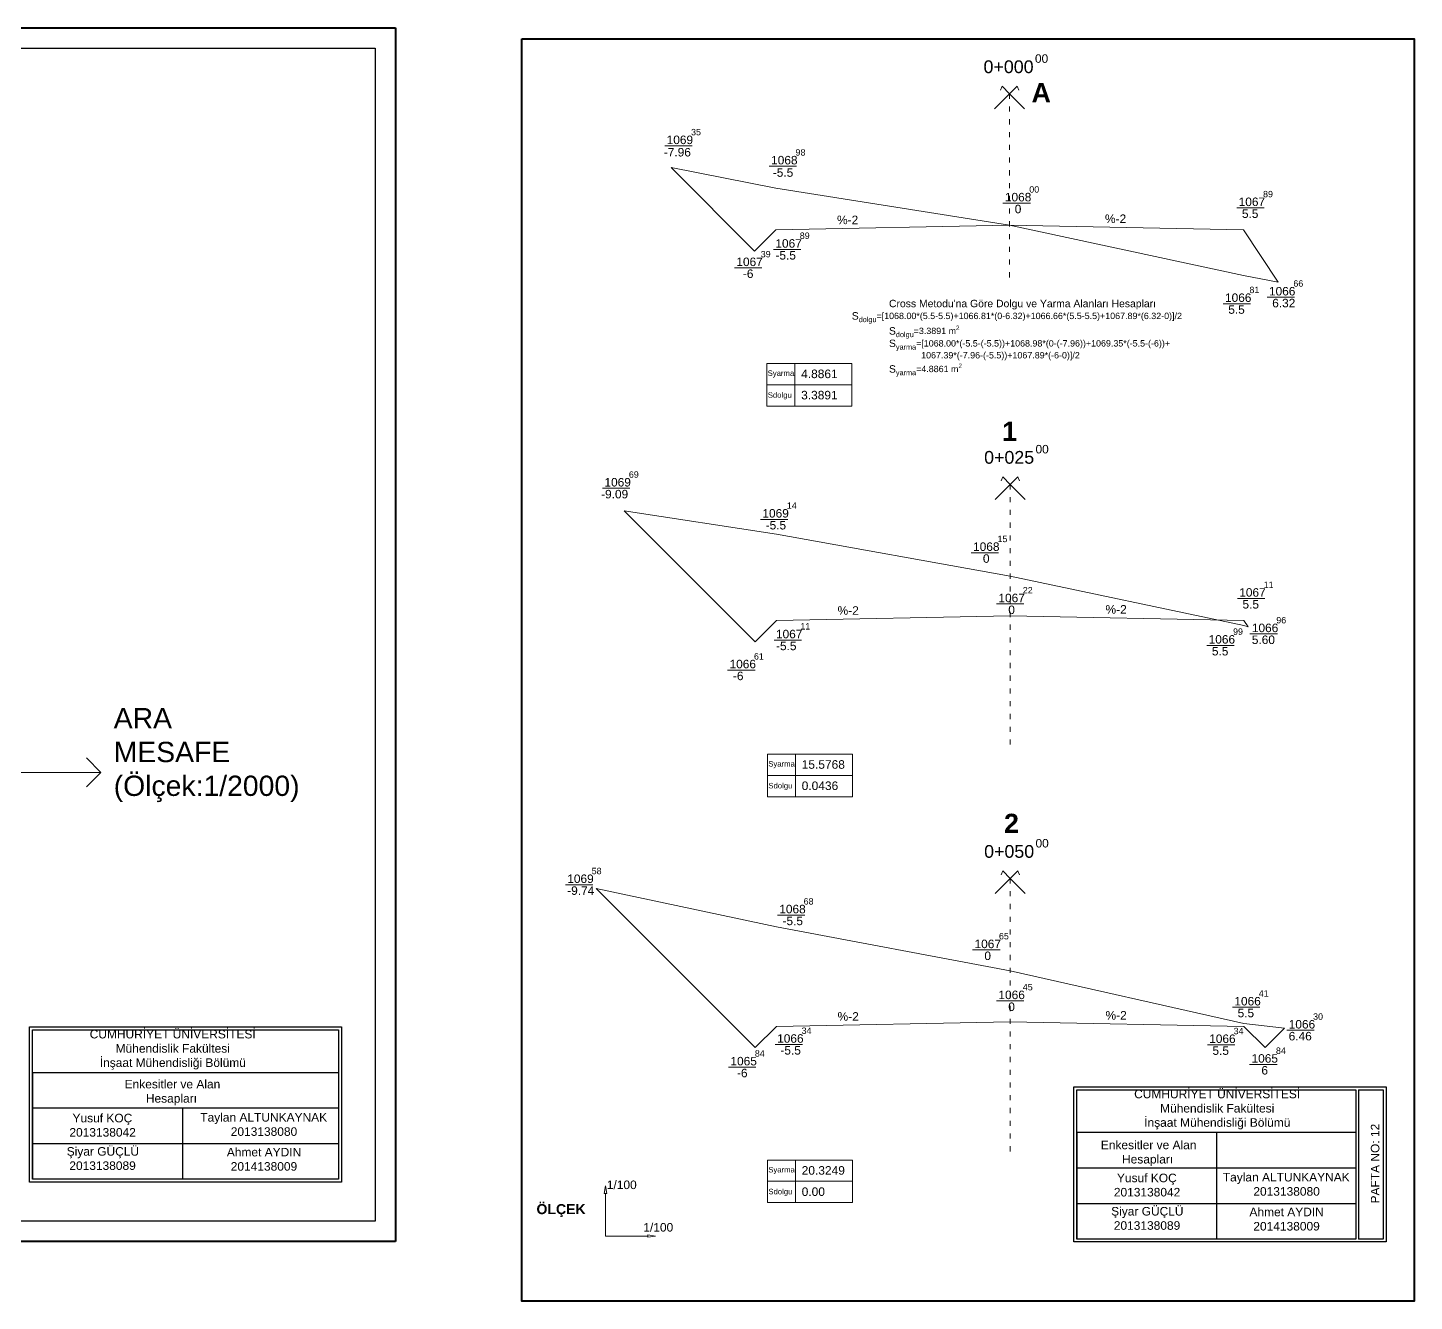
# Model space of a CAD drawing. Header units: millimetres. Extents: x 19067981 to 38137102, y 2652003 to 2652615.
# Drawn here: x 19068457.65 to 19068490.28, y 2652463.69 to 2652493.65 of the extents above; entities that cross this region are included whole.
import ezdxf

# ---------------------------------------------------------------- set-up
doc = ezdxf.new("R2010")
doc.units = ezdxf.units.MM
doc.linetypes.add('ACAD_ISO03W100', pattern=[30, 12, -18])
doc.layers.add('D.K Kesit No', color=93, linetype='Continuous', lineweight=9)
doc.layers.add('düşey kurp', color=92, linetype='Continuous')
doc.styles.get("Standard").update_dxf_attribs({"font": 'arial.ttf'})

msp = doc.modelspace()

# ---------------------------------------------------------------- linework, layer by layer
at = {"color": 0, "lineweight": 40, "ltscale": 0.2}
for p, q in [((19068424.307, 2652493.651), (19068466.307, 2652493.651)), ((19068466.307, 2652493.651), (19068466.307, 2652465.097)), ((19068466.307, 2652465.097), (19068424.307, 2652465.097))]:
    msp.add_line(p, q, dxfattribs=at)
at = {"color": 0, "lineweight": 25, "ltscale": 0.2}
for p, q in [((19068424.785, 2652493.173), (19068465.83, 2652493.173)), ((19068465.83, 2652493.173), (19068465.83, 2652465.574)), ((19068457.763, 2652469.074), (19068464.963, 2652469.074)), ((19068457.763, 2652469.074), (19068457.763, 2652468.674)), ((19068457.763, 2652469.074), (19068457.763, 2652466.56)), ((19068457.763, 2652468.236), (19068464.963, 2652468.236)), ((19068461.297, 2652468.236), (19068461.297, 2652466.56)), ((19068482.336, 2652467.666), (19068488.902, 2652467.666)), ((19068482.336, 2652467.666), (19068482.336, 2652467.266)), ((19068482.336, 2652467.666), (19068482.336, 2652465.152)), ((19068485.619, 2652467.666), (19068485.619, 2652465.152)), ((19068457.763, 2652467.398), (19068464.963, 2652467.398)), ((19068482.336, 2652466.828), (19068488.902, 2652466.828)), ((19068482.336, 2652465.99), (19068488.902, 2652465.99)), ((19068465.83, 2652465.574), (19068424.785, 2652465.574))]:
    msp.add_line(p, q, dxfattribs=at)
at = {"linetype": 'ACAD_ISO03W100', "lineweight": 5, "ltscale": 0.01}
for p, q in [((19068480.756, 2652492.097), (19068480.756, 2652487.728)), ((19068480.769, 2652482.907), (19068480.769, 2652476.724)), ((19068480.769, 2652473.636), (19068480.769, 2652467.175))]:
    msp.add_line(p, q, dxfattribs=at)
at = {"lineweight": 0, "ltscale": 2}
for p, q in [((19068472.641, 2652490.871), (19068473.286, 2652490.871)), ((19068475.099, 2652490.393), (19068475.744, 2652490.393)), ((19068480.599, 2652489.523), (19068481.244, 2652489.523)), ((19068486.099, 2652489.413), (19068486.744, 2652489.413)), ((19068475.199, 2652488.434), (19068475.844, 2652488.434)), ((19068474.281, 2652488.001), (19068474.926, 2652488.001)), ((19068485.779, 2652487.158), (19068486.423, 2652487.158)), ((19068486.812, 2652487.31), (19068487.457, 2652487.31)), ((19068471.178, 2652482.815), (19068471.823, 2652482.815)), ((19068474.894, 2652482.084), (19068475.539, 2652482.084)), ((19068479.852, 2652481.3), (19068480.496, 2652481.3)), ((19068486.113, 2652480.223), (19068486.758, 2652480.223)), ((19068480.447, 2652480.093), (19068481.091, 2652480.093)), ((19068475.213, 2652479.244), (19068475.857, 2652479.244)), ((19068486.41, 2652479.389), (19068487.054, 2652479.389)), ((19068485.393, 2652479.119), (19068486.038, 2652479.119)), ((19068474.121, 2652478.537), (19068474.766, 2652478.537)), ((19068470.303, 2652473.487), (19068470.947, 2652473.487)), ((19068475.291, 2652472.774), (19068475.935, 2652472.774)), ((19068479.885, 2652471.954), (19068480.53, 2652471.954)), ((19068480.447, 2652470.755), (19068481.091, 2652470.755)), ((19068485.999, 2652470.606), (19068486.643, 2652470.606)), ((19068487.277, 2652470.063), (19068487.921, 2652470.063)), ((19068475.241, 2652469.729), (19068475.886, 2652469.729)), ((19068485.407, 2652469.723), (19068486.051, 2652469.723)), ((19068474.142, 2652469.196), (19068474.787, 2652469.196)), ((19068486.402, 2652469.26), (19068487.047, 2652469.26))]:
    msp.add_line(p, q, dxfattribs=at)
at = {"color": 0, "lineweight": 40, "ltscale": 0.2}
msp.add_lwpolyline([(19068469.275, 2652493.389), (19068490.275, 2652493.389), (19068490.275, 2652463.689), (19068469.275, 2652463.689), (19068469.275, 2652493.389)], dxfattribs=at)
for points in [[(19068457.751, 2652470.142), (19068465.039, 2652470.142), (19068465.039, 2652466.493), (19068457.696, 2652466.493), (19068457.696, 2652470.142), (19068457.751, 2652470.142)], [(19068464.963, 2652466.56), (19068457.763, 2652466.56), (19068457.763, 2652470.074), (19068464.963, 2652470.074)], [(19068464.963, 2652470.074), (19068464.963, 2652466.56)], [(19068482.324, 2652468.734), (19068489.612, 2652468.734), (19068489.612, 2652465.085), (19068482.268, 2652465.085), (19068482.268, 2652468.734), (19068482.324, 2652468.734)], [(19068488.902, 2652465.152), (19068482.336, 2652465.152), (19068482.336, 2652468.666), (19068488.902, 2652468.666)], [(19068488.902, 2652468.666), (19068488.902, 2652465.152)], [(19068488.964, 2652468.666), (19068489.545, 2652468.666), (19068489.545, 2652465.152), (19068488.964, 2652465.152)], [(19068488.964, 2652468.666), (19068488.964, 2652465.152)]]:
    msp.add_lwpolyline(points)
at = {"color": 0, "lineweight": 25}
for p in [(19068457.763, 2652468.236), (19068457.763, 2652467.398), (19068482.336, 2652466.828), (19068482.336, 2652465.99)]:
    msp.add_point(p, dxfattribs=at)
at = {"layer": 'D.K Kesit No', "color": 0, "ltscale": 0.2}
for p, q in [((19068480.579, 2652492.274), (19068480.54, 2652492.181)), ((19068480.756, 2652492.097), (19068480.579, 2652492.274)), ((19068480.756, 2652492.097), (19068480.932, 2652492.274)), ((19068480.932, 2652492.274), (19068480.971, 2652492.181)), ((19068480.756, 2652492.097), (19068480.402, 2652491.743)), ((19068480.756, 2652492.097), (19068481.109, 2652491.743)), ((19068475.041, 2652484.75), (19068475.041, 2652485.75)), ((19068475.041, 2652485.75), (19068477.041, 2652485.75)), ((19068475.701, 2652485.75), (19068475.701, 2652484.75)), ((19068477.041, 2652485.75), (19068477.041, 2652484.75)), ((19068477.041, 2652485.25), (19068475.041, 2652485.25)), ((19068477.041, 2652484.75), (19068475.041, 2652484.75)), ((19068480.769, 2652482.907), (19068480.415, 2652482.553)), ((19068480.592, 2652483.083), (19068480.554, 2652482.991)), ((19068480.769, 2652482.907), (19068480.592, 2652483.083)), ((19068480.769, 2652482.907), (19068480.946, 2652483.083)), ((19068480.769, 2652482.907), (19068481.123, 2652482.553)), ((19068480.946, 2652483.083), (19068480.984, 2652482.991)), ((19068475.055, 2652475.56), (19068475.055, 2652476.56)), ((19068475.055, 2652476.56), (19068477.055, 2652476.56)), ((19068475.715, 2652476.56), (19068475.715, 2652475.56)), ((19068477.055, 2652476.56), (19068477.055, 2652475.56)), ((19068477.055, 2652476.06), (19068475.055, 2652476.06)), ((19068477.055, 2652475.56), (19068475.055, 2652475.56)), ((19068480.592, 2652473.812), (19068480.554, 2652473.72)), ((19068480.769, 2652473.636), (19068480.592, 2652473.812)), ((19068480.769, 2652473.636), (19068480.946, 2652473.812)), ((19068480.946, 2652473.812), (19068480.984, 2652473.72)), ((19068480.769, 2652473.636), (19068480.415, 2652473.282)), ((19068480.769, 2652473.636), (19068481.123, 2652473.282)), ((19068475.055, 2652466.011), (19068475.055, 2652467.011)), ((19068475.055, 2652467.011), (19068477.055, 2652467.011)), ((19068475.715, 2652467.011), (19068475.715, 2652466.011)), ((19068477.055, 2652467.011), (19068477.055, 2652466.011)), ((19068477.055, 2652466.511), (19068475.055, 2652466.511)), ((19068471.217, 2652466.223), (19068471.247, 2652466.403)), ((19068471.277, 2652466.223), (19068471.217, 2652466.223)), ((19068471.247, 2652466.403), (19068471.277, 2652466.223)), ((19068471.247, 2652465.223), (19068471.247, 2652466.223)), ((19068477.055, 2652466.011), (19068475.055, 2652466.011)), ((19068471.247, 2652465.223), (19068472.247, 2652465.223)), ((19068472.247, 2652465.253), (19068472.427, 2652465.223)), ((19068472.247, 2652465.193), (19068472.247, 2652465.253)), ((19068472.427, 2652465.223), (19068472.247, 2652465.193))]:
    msp.add_line(p, q, dxfattribs=at)
at = {"layer": 'D.K Kesit No', "color": 1, "lineweight": 0, "ltscale": 0.2}
for p, q in [((19068472.79, 2652490.361), (19068475.256, 2652489.876)), ((19068472.79, 2652490.361), (19068474.756, 2652488.396)), ((19068475.256, 2652489.876), (19068480.756, 2652489.006)), ((19068474.756, 2652488.396), (19068475.256, 2652488.896)), ((19068486.256, 2652487.823), (19068480.756, 2652489.006)), ((19068487.077, 2652487.664), (19068486.256, 2652488.896)), ((19068487.077, 2652487.664), (19068486.256, 2652487.823)), ((19068471.69, 2652482.284), (19068474.769, 2652479.206)), ((19068471.69, 2652482.284), (19068475.269, 2652481.736)), ((19068475.269, 2652481.736), (19068480.769, 2652480.746)), ((19068486.269, 2652479.586), (19068480.769, 2652480.746)), ((19068474.769, 2652479.206), (19068475.269, 2652479.706)), ((19068486.367, 2652479.559), (19068486.269, 2652479.706)), ((19068486.367, 2652479.559), (19068486.269, 2652479.586)), ((19068471.026, 2652473.399), (19068475.269, 2652472.496)), ((19068471.026, 2652473.399), (19068474.769, 2652469.656)), ((19068475.269, 2652472.496), (19068480.769, 2652471.466)), ((19068486.269, 2652470.226), (19068480.769, 2652471.466)), ((19068474.769, 2652469.656), (19068475.269, 2652470.156)), ((19068487.224, 2652470.111), (19068486.269, 2652470.226)), ((19068486.769, 2652469.656), (19068486.269, 2652470.156)), ((19068487.224, 2652470.111), (19068486.769, 2652469.656))]:
    msp.add_line(p, q, dxfattribs=at)
at = {"layer": 'D.K Kesit No', "lineweight": 0, "ltscale": 0.2}
for p, q in [((19068480.756, 2652489.006), (19068475.256, 2652488.896)), ((19068486.256, 2652488.896), (19068480.756, 2652489.006)), ((19068480.769, 2652479.816), (19068475.269, 2652479.706)), ((19068486.269, 2652479.706), (19068480.769, 2652479.816)), ((19068480.769, 2652470.266), (19068475.269, 2652470.156)), ((19068486.269, 2652470.156), (19068480.769, 2652470.266))]:
    msp.add_line(p, q, dxfattribs=at)
at = {"layer": 'düşey kurp', "color": 3, "lineweight": 0, "ltscale": 0.2}
for q in [(19068459.04, 2652476.47), (19068459.04, 2652475.795)]:
    msp.add_line((19068459.377, 2652476.132), q, dxfattribs=at)
at = {"layer": 'düşey kurp', "lineweight": 5, "ltscale": 5}
msp.add_line((19068429.451, 2652476.132), (19068459.377, 2652476.132), dxfattribs=at)

# ---------------------------------------------------------------- texts
at = {"color": 7, "lineweight": 20, "attachment_point": 5}
for s, insert, char_height, width in [('00', (19068481.507, 2652492.924), 0.2, 16.65294), ('0+000', (19068480.73, 2652492.731), 0.3, 16.65294), ('00', (19068481.52, 2652483.734), 0.2, 16.65294), ('0+025', (19068480.744, 2652483.541), 0.3, 16.65294), ('0+050', (19068480.744, 2652474.27), 0.3, 16.65294), ('00', (19068481.52, 2652474.463), 0.2, 16.65294), ('{\\fArial|b1|i0|c162|p34;ÖLÇEK}', (19068470.202, 2652465.821), 0.23657, 13.13195)]:
    msp.add_mtext(s, dxfattribs=dict(at, insert=insert, char_height=char_height, width=width))
at = {"color": 7, "lineweight": 20, "char_height": 0.45, "attachment_point": 5}
for s, insert in [('{\\fArial|b1|i0|c162|p34;A}', (19068481.498, 2652492.122)), ('{\\fArial|b1|i0|c162|p34;1}', (19068480.752, 2652484.154)), ('{\\fArial|b1|i0|c162|p34;2}', (19068480.799, 2652474.933))]:
    msp.add_mtext_dynamic_manual_height_columns(s, width=2.02378, gutter_width=0.91, heights=[0], dxfattribs=dict(at, insert=insert))
at = {"color": 1, "lineweight": 0}
for s, insert, char_height, width, attachment_point in [('{\\C5;1069}', (19068472.686, 2652491.113), 0.2, 0.87201, 1), ('{\\C5;35}', (19068473.26, 2652491.27), 0.15, 4.707345624410664e-14, 1), ('{\\C5;    -7.96}', (19068472.309, 2652490.619), 0.2, 0.96851, 7), ('{\\C5;98}', (19068475.718, 2652490.792), 0.15, 4.707345624410664e-14, 1), ('{\\C5;1068}', (19068475.144, 2652490.635), 0.2, 0.87201, 1), ('{\\C5;    -5.5}', (19068474.873, 2652490.141), 0.2, 0.96851, 7), ('{\\C5;1068}', (19068480.644, 2652489.765), 0.2, 0.87201, 1), ('{\\C5;00}', (19068481.218, 2652489.922), 0.15, 4.707345624410664e-14, 1), ('{\\C5;89}', (19068486.718, 2652489.812), 0.15, 4.707345624410664e-14, 1), ('{\\C5;    0}', (19068480.565, 2652489.283), 0.2, 0.96851, 7), ('{\\C5;1067}', (19068486.144, 2652489.655), 0.2, 0.87201, 1), ('{\\C5;  5.5}', (19068486.065, 2652489.173), 0.2, 0.96851, 7), ('{\\C5;89}', (19068475.818, 2652488.833), 0.15, 4.707345624410664e-14, 1), ('{\\C5;39}', (19068474.9, 2652488.399), 0.15, 4.707345624410664e-14, 1), ('{\\C5;    -5.5}', (19068474.935, 2652488.194), 0.2, 0.96851, 7), ('{\\C5;1067}', (19068475.244, 2652488.676), 0.2, 0.87201, 1), ('{\\C5;1067}', (19068474.326, 2652488.243), 0.2, 0.87201, 1), ('{\\C5;   -6}', (19068474.247, 2652487.761), 0.2, 0.96851, 7), ('{\\C5;66}', (19068487.431, 2652487.708), 0.15, 4.707345624410664e-14, 1), ('{\\C5;1066}', (19068485.823, 2652487.4), 0.2, 0.87201, 1), ('{\\C5;81}', (19068486.397, 2652487.557), 0.15, 4.707345624410664e-14, 1), ('{\\C5;1066}', (19068486.857, 2652487.552), 0.2, 0.87201, 1), ('{\\C5;  5.5}', (19068485.744, 2652486.918), 0.2, 0.96851, 7), ('{\\C5;  6.32}', (19068486.778, 2652487.07), 0.2, 0.96851, 7), ('{\\C5;69}', (19068471.797, 2652483.214), 0.15, 4.707345624410664e-14, 1), ('{\\C5;1069}', (19068471.223, 2652483.057), 0.2, 0.87201, 1), ('{\\C5;-9.09}', (19068471.144, 2652482.575), 0.2, 0.96851, 7), ('{\\C5;1069}', (19068474.939, 2652482.326), 0.2, 0.87201, 1), ('{\\C5;14}', (19068475.513, 2652482.482), 0.15, 4.707345624410664e-14, 1), ('{\\C5;  -5.5}', (19068474.86, 2652481.844), 0.2, 0.96851, 7), ('{\\C5;1068}', (19068479.896, 2652481.542), 0.2, 0.87201, 1), ('{\\C5;15}', (19068480.47, 2652481.698), 0.15, 4.707345624410664e-14, 1), ('{\\C5;    0}', (19068479.817, 2652481.06), 0.2, 0.96851, 7), ('{\\C5;11}', (19068486.732, 2652480.621), 0.15, 4.707345624410664e-14, 1), ('{\\C5;1067}', (19068480.492, 2652480.335), 0.2, 0.87201, 1), ('{\\C5;22}', (19068481.065, 2652480.492), 0.15, 4.707345624410664e-14, 1), ('{\\C5;1067}', (19068486.158, 2652480.465), 0.2, 0.87201, 1), ('{\\C5;    0}', (19068480.413, 2652479.853), 0.2, 0.96851, 7), ('{\\C5;  5.5}', (19068486.079, 2652479.983), 0.2, 0.96851, 7), ('{\\C5;11}', (19068475.831, 2652479.643), 0.15, 4.707345624410664e-14, 1), ('{\\C5;1066}', (19068486.455, 2652479.631), 0.2, 0.87201, 1), ('{\\C5;96}', (19068487.029, 2652479.787), 0.15, 4.707345624410664e-14, 1), ('{\\C5;1067}', (19068475.258, 2652479.486), 0.2, 0.87201, 1), ('{\\C5;1066}', (19068485.438, 2652479.361), 0.2, 0.87201, 1), ('{\\C5;99}', (19068486.012, 2652479.518), 0.15, 4.707345624410664e-14, 1), ('{\\C5; 5.60}', (19068486.376, 2652479.149), 0.2, 0.96851, 7), ('{\\C5;61}', (19068474.74, 2652478.936), 0.15, 4.707345624410664e-14, 1), ('{\\C5;    -5.5}', (19068474.949, 2652479.004), 0.2, 0.96851, 7), ('{\\C5;  5.5}', (19068485.359, 2652478.88), 0.2, 0.96851, 7), ('{\\C5;1066}', (19068474.166, 2652478.78), 0.2, 0.87201, 1), ('{\\C5;     -6}', (19068473.857, 2652478.298), 0.2, 0.96851, 7), ('{\\C5;1069}', (19068470.348, 2652473.729), 0.2, 0.87201, 1), ('{\\C5;58}', (19068470.922, 2652473.886), 0.15, 4.707345624410664e-14, 1), ('{\\C5; -9.74}', (19068470.269, 2652473.247), 0.2, 0.96851, 7), ('{\\C5;68}', (19068475.909, 2652473.172), 0.15, 4.707345624410664e-14, 1), ('{\\C5;1068}', (19068475.336, 2652473.016), 0.2, 0.87201, 1), ('{\\C5;  -5.5}', (19068475.257, 2652472.534), 0.2, 0.96851, 7), ('{\\C5;1067}', (19068479.93, 2652472.196), 0.2, 0.87201, 1), ('{\\C5;65}', (19068480.504, 2652472.352), 0.15, 4.707345624410664e-14, 1), ('{\\C5;    0}', (19068479.851, 2652471.714), 0.2, 0.96851, 7), ('{\\C5;45}', (19068481.065, 2652471.154), 0.15, 4.707345624410664e-14, 1), ('{\\C5;1066}', (19068480.492, 2652470.997), 0.2, 0.87201, 1), ('{\\C5;1066}', (19068486.043, 2652470.848), 0.2, 0.87201, 1), ('{\\C5;41}', (19068486.617, 2652471.005), 0.15, 4.707345624410664e-14, 1), ('{\\C5;    0}', (19068480.413, 2652470.515), 0.2, 0.96851, 7), ('{\\C5;  5.5}', (19068485.964, 2652470.367), 0.2, 0.96851, 7), ('{\\C5;30}', (19068487.895, 2652470.462), 0.15, 4.707345624410664e-14, 1), ('{\\C5;34}', (19068475.86, 2652470.128), 0.15, 4.707345624410664e-14, 1), ('{\\C5;34}', (19068486.025, 2652470.121), 0.15, 4.707345624410664e-14, 1), ('{\\C5;1066}', (19068487.322, 2652470.305), 0.2, 0.87201, 1), ('{\\C5;1066}', (19068475.286, 2652469.971), 0.2, 0.87201, 1), ('{\\C5;1066}', (19068485.451, 2652469.965), 0.2, 0.87201, 1), ('{\\C5; 6.46}', (19068487.243, 2652469.823), 0.2, 0.96851, 7), ('{\\C5;1065}', (19068474.187, 2652469.438), 0.2, 0.87201, 1), ('{\\C5;84}', (19068474.761, 2652469.594), 0.15, 4.707345624410664e-14, 1), ('{\\C5;  -5.5}', (19068475.207, 2652469.49), 0.2, 0.96851, 7), ('{\\C5;  5.5}', (19068485.372, 2652469.483), 0.2, 0.96851, 7), ('{\\C5;1065}', (19068486.447, 2652469.502), 0.2, 0.87201, 1), ('{\\C5;84}', (19068487.021, 2652469.659), 0.15, 4.707345624410664e-14, 1), ('{\\C5;   -6}', (19068474.108, 2652468.956), 0.2, 0.96851, 7), ('{\\C5;    6}', (19068486.368, 2652469.02), 0.2, 0.96851, 7)]:
    msp.add_mtext(s, dxfattribs=dict(at, insert=insert, char_height=char_height, width=width, attachment_point=attachment_point))
at = {"color": 0, "lineweight": 25, "ltscale": 0.2, "char_height": 0.20127, "attachment_point": 1}
for s, width, insert in [('\\pi1.3491;CUMHURİYET ÜNİVERSİTESİ\\P\\pi1.9593;Mühendislik Fakültesi\\P\\pi1.5862;İnşaat Mühendisliği Bölümü', 6.56651, (19068457.763, 2652470.074)), ('\\pi0.48699; Enkesitler ve Alan \\P\\pi1.0643;Hesapları', 3.28325, (19068459.369, 2652468.898)), ('\\pi1.3491;CUMHURİYET ÜNİVERSİTESİ\\P\\pi1.9593;Mühendislik Fakültesi\\P\\pi1.5862;İnşaat Mühendisliği Bölümü', 6.56651, (19068482.336, 2652468.666)), ('\\pi0.94438;Yusuf KOÇ\\P\\pi0.87127;2013138042', 3.28325, (19068457.763, 2652468.099)), ('\\pi0.15289;Taylan ALTUNKAYNAK\\P\\pi0.87059;2013138080', 3.28325, (19068461.56, 2652468.117)), ('\\pi0.48699; Enkesitler ve Alan \\P\\pi1.0643;Hesapları', 3.28325, (19068482.336, 2652467.467)), ('\\pi0.80778;Şiyar GÜÇLÜ\\P\\pi0.87004;2013138089', 3.28325, (19068457.763, 2652467.315)), ('\\pi0.77812;Ahmet AYDIN\\P\\pi0.87004;2014138009', 3.28325, (19068461.56, 2652467.298)), ('\\pi0.94438;Yusuf KOÇ\\P\\pi0.87127;2013138042', 3.28325, (19068482.336, 2652466.691)), ('\\pi0.15289;Taylan ALTUNKAYNAK\\P\\pi0.87059;2013138080', 3.28325, (19068485.619, 2652466.709)), ('\\pi0.80778;Şiyar GÜÇLÜ\\P\\pi0.87004;2013138089', 3.28325, (19068482.336, 2652465.907)), ('\\pi0.77812;Ahmet AYDIN\\P\\pi0.87004;2014138009', 3.28325, (19068485.619, 2652465.89))]:
    msp.add_mtext_dynamic_manual_height_columns(s, width=width, gutter_width=1.006, heights=[0], dxfattribs=dict(at, insert=insert))
at = {"color": 0, "lineweight": 25, "ltscale": 0.2, "insert": (19068489.254, 2652465.152), "char_height": 0.20127, "attachment_point": 1, "rotation": 90}
msp.add_mtext_dynamic_manual_height_columns('\\pi0.83765;PAFTA NO: 12', width=3.5138, gutter_width=1.006, heights=[0], dxfattribs=at)
at = {"layer": 'D.K Kesit No', "color": 0, "linetype": 'ACAD_ISO03W100', "ltscale": 0.2, "char_height": 0.2013, "width": 0.58936, "attachment_point": 1}
for s, insert in [('%-2', (19068476.694, 2652489.23)), ('%-2', (19068482.998, 2652489.257)), ('%-2', (19068476.707, 2652480.04)), ('%-2', (19068483.011, 2652480.067)), ('%-2', (19068476.707, 2652470.49)), ('%-2', (19068483.011, 2652470.517)), ('1/100', (19068471.278, 2652466.529)), ('1/100', (19068472.137, 2652465.529))]:
    msp.add_mtext(s, dxfattribs=dict(at, insert=insert))
at = {"layer": 'D.K Kesit No', "color": 0, "lineweight": 0, "ltscale": 0.2, "attachment_point": 1}
for s, width, insert, char_height in [("\\A1;\\pi0.87567;{\\C5;Cross Metodu'na Göre Dolgu ve Yarma Alanları Hesapları\\P\\pi0;S\\H0.7x;\\S^ dolgu;\\H1.2245x;\\C0;=[1068.00*(5.5-5.5)+1066.81*(0-6.32)+1066.66*(5.5-5.5)+1067.89*(6.32-0)]/2\\P\\H1.1667x;\\C5;S\\H0.7x;\\S^ dolgu;\\H1.2245x;\\C0;=3.3891 m\\H0.7x;\\S2^ ;}\\P{\\C5;S\\H0.7x;\\S^ yarma;\\H1.2245x;\\C0;=[1068.00*(-5.5-(-5.5))+1068.98*(0-(-7.96))+1069.35*(-5.5-(-6))+\\P             1067.39*(-7.96-(-5.5))+1067.89*(-6-0)]/2\\P\\H1.1667x;\\C5;S\\H0.7x;\\S^ yarma;\\H1.2245x;\\C0;=4.8861 m\\H0.7x;\\S2^ ;}", 8, (19068477.041, 2652487.25), 0.175), ('Syarma ', 2.66636, (19068475.063, 2652485.589), 0.1296), ('Sdolgu ', 2.66636, (19068475.066, 2652485.074), 0.1296), ('Syarma ', 2.66636, (19068475.077, 2652476.398), 0.1296), ('Sdolgu ', 2.66636, (19068475.08, 2652475.884), 0.1296), ('Syarma ', 2.66636, (19068475.077, 2652466.849), 0.1296), ('Sdolgu ', 2.66636, (19068475.08, 2652466.334), 0.1296)]:
    msp.add_mtext_dynamic_manual_height_columns(s, width=width, gutter_width=1.006, heights=[0], dxfattribs=dict(at, insert=insert, char_height=char_height))
at = {"layer": 'D.K Kesit No', "color": 1, "lineweight": 0, "ltscale": 0.2, "attachment_point": 1}
for s, insert, char_height in [('{\\C0;4.8861}', (19068475.85, 2652485.608), 0.20127), ('{\\C0;3.3891}', (19068475.85, 2652485.108), 0.20127), ('{\\C0;15.5768}', (19068475.863, 2652476.418), 0.20127), ('{\\C0;0.0436}', (19068475.863, 2652475.918), 0.20127), ('{\\C0;20.3249}', (19068475.863, 2652466.868), 0.20127), ('{\\C0;0.00}', (19068475.863, 2652466.368), 0.2013)]:
    msp.add_mtext_dynamic_manual_height_columns(s, width=1.34, gutter_width=1.006, heights=[0], dxfattribs=dict(at, insert=insert, char_height=char_height))
at = {"layer": 'düşey kurp', "lineweight": 5, "ltscale": 5, "insert": (19068459.677, 2652477.646), "char_height": 0.47727, "attachment_point": 1}
msp.add_mtext_dynamic_manual_height_columns('ARA MESAFE\\P(Ölçek:1/2000)', width=1.52225, gutter_width=12.5, heights=[0], dxfattribs=at)

doc.saveas('drawing.dxf')
